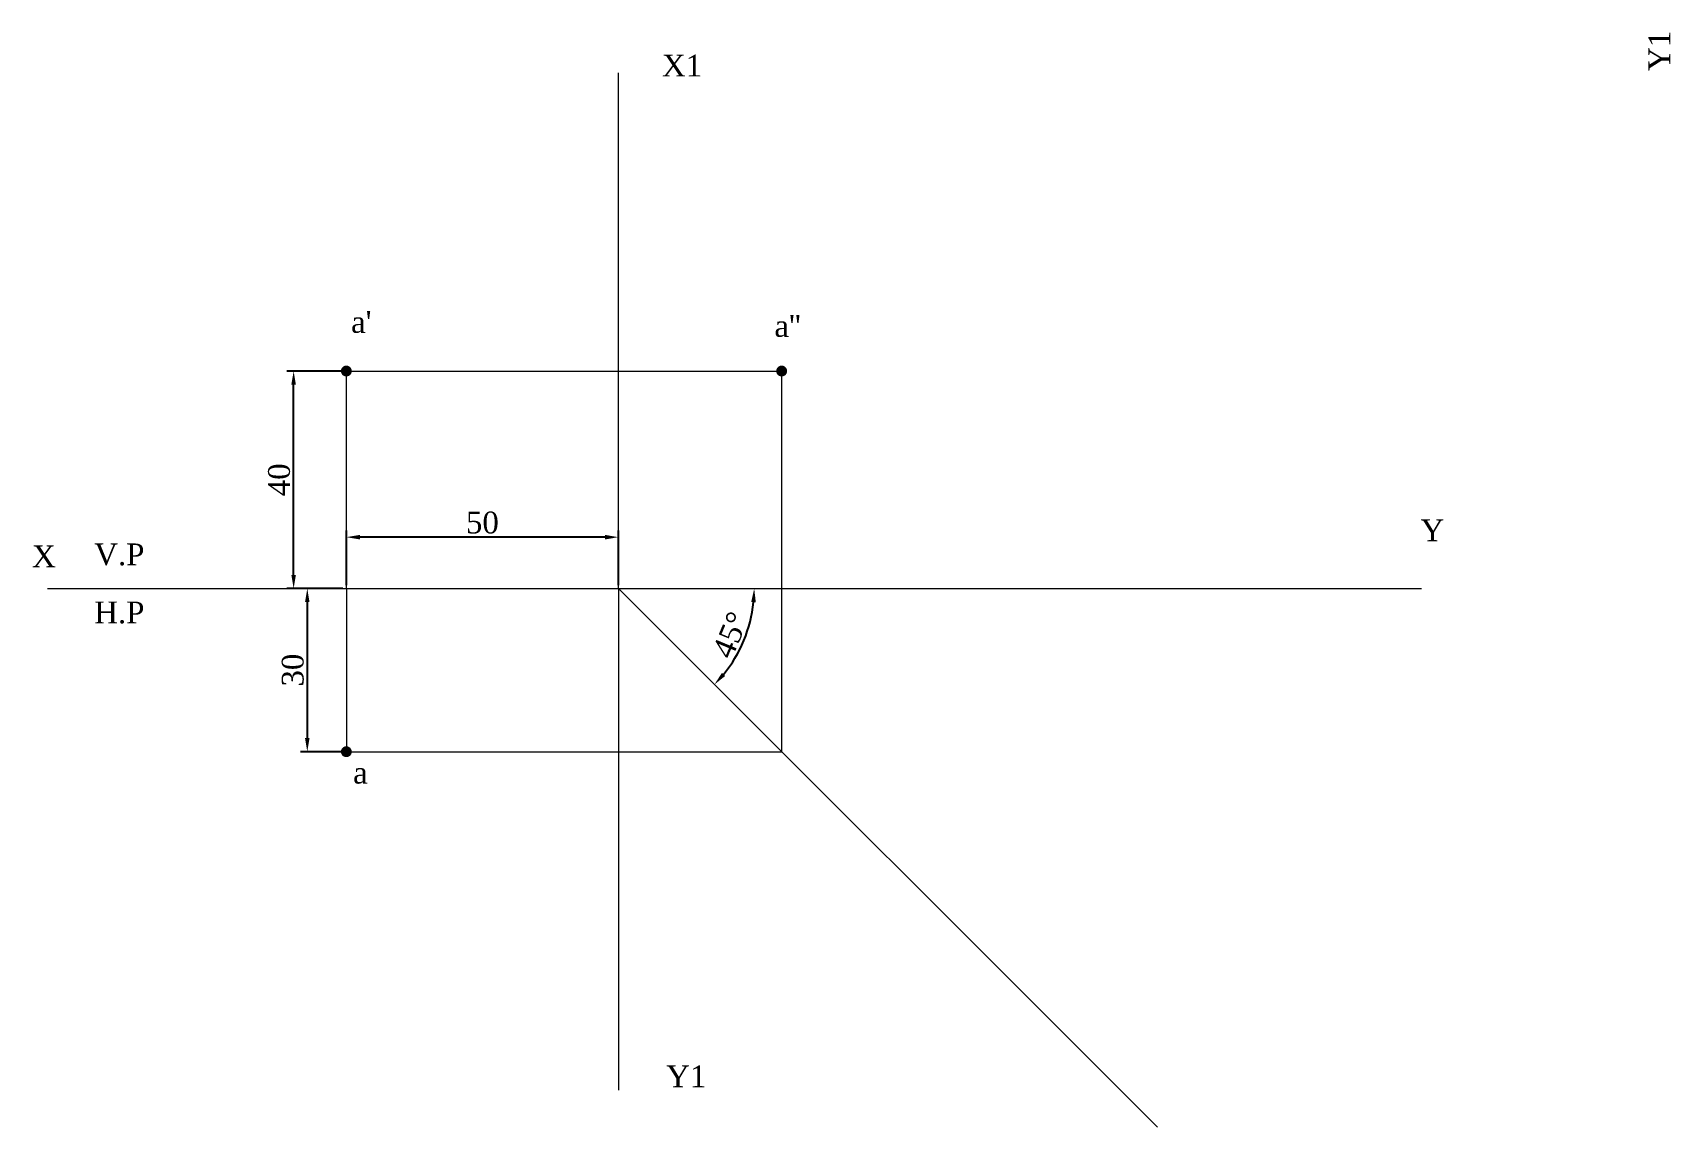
# Paper-space layout 'Layout2' of a CAD drawing. Header units: millimetres. Extents: x 6 to 307, y 9 to 210.
import ezdxf

# ---------------------------------------------------------------- set-up
doc = ezdxf.new("R2010")
doc.units = ezdxf.units.MM
for name, color, linetype, lineweight in [('PROJECTION_LINE', 250, 'Continuous', 5), ('VISIBLE_LINE', 5, 'Continuous', 5), ('XY LINE', 1, 'Continuous', 15)]:
    doc.layers.add(name, color=color, linetype=linetype, lineweight=lineweight)
doc.styles.get("Standard").update_dxf_attribs({"font": 'times.ttf', "height": 4})
doc.dimstyles.new('ISO-25', dxfattribs={"dimtxt": 4, "dimasz": 2.5, "dimexe": 1.25, "dimexo": 0.625, "dimtad": 1, "dimtoh": 1, "dimtxsty": 'Standard', "dimcen": 2.5, "dimadec": 0, "dimazin": 0, "dimtfac": 1, "dimtmove": 0, "dimatfit": 3, "dimfxl": 1, "dimarcsym": 0})

# ---------------------------------------------------------------- blocks, each defined once
blk = doc.blocks.new('*D5')
at = {"layer": 'Defpoints', "color": 0, "transparency": 16777216}
for p in [(54.1, 147.59), (63.79, 147.59), (63.79, 107.59)]:
    blk.add_point(p, dxfattribs=at)
at = {"layer": 'PROJECTION_LINE', "color": 0, "lineweight": -2, "transparency": 16777216}
for p, q in [((63.16, 147.59), (52.85, 147.59)), ((54.1, 110.09), (54.1, 145.09)), ((63.16, 107.59), (52.85, 107.59))]:
    blk.add_line(p, q, dxfattribs=at)
at = {"layer": 'PROJECTION_LINE', "color": 0, "transparency": 16777216}
for points in [[(53.68, 145.09), (54.51, 145.09), (54.1, 147.59)], [(53.68, 110.09), (54.51, 110.09), (54.1, 107.59)]]:
    blk.add_solid(points, dxfattribs=at)
at = {"layer": 'PROJECTION_LINE', "color": 0, "transparency": 16777216, "insert": (51.44, 127.59), "char_height": 4, "attachment_point": 5, "rotation": 90}
blk.add_mtext('40', dxfattribs=at)
blk = doc.blocks.new('*D6')
at = {"layer": 'Defpoints', "color": 0, "transparency": 16777216}
for p in [(63.79, 107.59), (56.61, 77.59), (63.79, 77.59)]:
    blk.add_point(p, dxfattribs=at)
at = {"layer": 'PROJECTION_LINE', "color": 0, "lineweight": -2, "transparency": 16777216}
for p, q in [((63.16, 107.59), (55.36, 107.59)), ((56.61, 105.09), (56.61, 80.09)), ((63.16, 77.59), (55.36, 77.59))]:
    blk.add_line(p, q, dxfattribs=at)
at = {"layer": 'PROJECTION_LINE', "color": 0, "transparency": 16777216}
for points in [[(56.19, 105.09), (57.02, 105.09), (56.61, 107.59)], [(56.19, 80.09), (57.02, 80.09), (56.61, 77.59)]]:
    blk.add_solid(points, dxfattribs=at)
at = {"layer": 'PROJECTION_LINE', "color": 0, "transparency": 16777216, "insert": (53.95, 92.59), "char_height": 4, "attachment_point": 5, "rotation": 90}
blk.add_mtext('30', dxfattribs=at)
blk = doc.blocks.new('*D8')
at = {"layer": 'Defpoints', "color": 0, "transparency": 16777216}
for p in [(8.87, 107.59), (113.79, 107.59), (261.4, 107.59), (135.39, 95.12), (212.85, 8.53)]:
    blk.add_point(p, dxfattribs=at)
at = {"layer": 'VISIBLE_LINE', "color": 0, "lineweight": -2, "transparency": 16777216}
blk.add_arc((113.79, 107.59), 24.95, 320.7437, 354.2563, dxfattribs=at)
at = {"layer": 'VISIBLE_LINE', "color": 0, "transparency": 16777216}
for points in [[(138.19, 105.12), (139.03, 105.07), (138.74, 107.59)], [(133.41, 91.52), (132.8, 92.08), (131.43, 89.95)]]:
    blk.add_solid(points, dxfattribs=at)
at = {"layer": 'VISIBLE_LINE', "color": 0, "transparency": 16777216, "insert": (134.38, 99.06), "char_height": 4, "attachment_point": 5, "rotation": 67.5}
blk.add_mtext('45°', dxfattribs=at)
blk = doc.blocks.new('*D9')
at = {"layer": 'Defpoints', "color": 0, "transparency": 16777216}
for p in [(63.79, 117.04), (63.79, 107.59), (113.79, 107.59)]:
    blk.add_point(p, dxfattribs=at)
at = {"layer": 'VISIBLE_LINE', "color": 0, "lineweight": -2, "transparency": 16777216}
for p, q in [((63.79, 108.22), (63.79, 118.29)), ((113.79, 108.22), (113.79, 118.29)), ((111.29, 117.04), (66.29, 117.04))]:
    blk.add_line(p, q, dxfattribs=at)
at = {"layer": 'VISIBLE_LINE', "color": 0, "transparency": 16777216}
for points in [[(66.29, 117.46), (66.29, 116.62), (63.79, 117.04)], [(111.29, 117.46), (111.29, 116.62), (113.79, 117.04)]]:
    blk.add_solid(points, dxfattribs=at)
at = {"layer": 'VISIBLE_LINE', "color": 0, "transparency": 16777216, "insert": (88.79, 119.7), "char_height": 4, "attachment_point": 5}
blk.add_mtext('50', dxfattribs=at)

psp = doc.layouts.new('Layout2')

# ---------------------------------------------------------------- linework, layer by layer
at = {"layer": 'PROJECTION_LINE'}
for q in [(63.786, 147.591), (63.786, 77.591)]:
    psp.add_line((63.786, 107.591), q, dxfattribs=at)
at = {"layer": 'VISIBLE_LINE'}
for p, q in [((63.786, 147.591), (143.786, 147.591)), ((143.786, 77.591), (143.786, 147.591)), ((63.786, 107.591), (113.786, 107.591)), ((113.786, 107.591), (212.852, 8.526)), ((63.786, 77.591), (143.786, 77.591))]:
    psp.add_line(p, q, dxfattribs=at)
at = {"layer": 'VISIBLE_LINE', "const_width": 1}
for points in [[(63.286, 147.591, 1), (64.286, 147.591, 1)], [(143.286, 147.591, 1), (144.286, 147.591, 1)], [(63.286, 77.591, 1), (64.286, 77.591, 1)]]:
    psp.add_lwpolyline(points, format="xyb", close=True, dxfattribs=at)
at = {"layer": 'XY LINE'}
for p, q in [((113.786, 107.591), (113.786, 202.406)), ((8.87, 107.591), (261.397, 107.591)), ((113.786, 107.591), (113.786, 15.356))]:
    psp.add_line(p, q, dxfattribs=at)

# ---------------------------------------------------------------- texts
at = {"layer": 'VISIBLE_LINE'}
psp.add_text('Y1', height=4, rotation=90, dxfattribs=at).set_placement((307.08, 202.781))
for s, p in [('X1', (121.792, 201.766)), ("a'", (64.651, 154.614)), ("a''", (142.453, 153.878)), ('Y', (261.183, 116.303)), ('X', (6.023, 111.514)), ('V.P', (17.454, 111.882)), ('H.P', (17.454, 101.199)), ('a', (65.02, 71.729)), ('Y1', (122.555, 15.891))]:
    psp.add_text(s, height=4, dxfattribs=at).set_placement(p)

# ---------------------------------------------------------------- dimensions: what is measured, and where the dimension line sits
at = {"layer": 'PROJECTION_LINE'}
for base, p2, picture, middle in [((54.095, 147.591), (63.786, 147.591), '*D5', (51.436, 127.591)), ((56.608, 77.591), (63.786, 77.591), '*D6', (53.948, 92.591))]:
    dim = psp.add_linear_dim(base=base, p1=(63.786, 107.591), p2=p2, angle=90, dimstyle='ISO-25', dxfattribs=at)
    dim.commit()
    dim.dimension.update_dxf_attribs({"geometry": picture, "text_midpoint": middle})
at = {"layer": 'VISIBLE_LINE'}
dim = psp.add_linear_dim(base=(63.786, 117.04), p1=(113.786, 107.591), p2=(63.786, 107.591), dimstyle='ISO-25', dxfattribs=at)
dim.commit()
dim.dimension.update_dxf_attribs({"geometry": '*D9', "text_midpoint": (88.786, 119.699)})
dim = psp.add_angular_dim_2l(base=(135.393, 95.117), line1=((113.786, 107.591), (212.852, 8.526)), line2=((8.87, 107.591), (261.397, 107.591)), dimstyle='ISO-25', dxfattribs=at)
dim.commit()
dim.dimension.update_dxf_attribs({"geometry": '*D8', "text_midpoint": (134.379, 99.062)})

doc.saveas('drawing.dxf')
